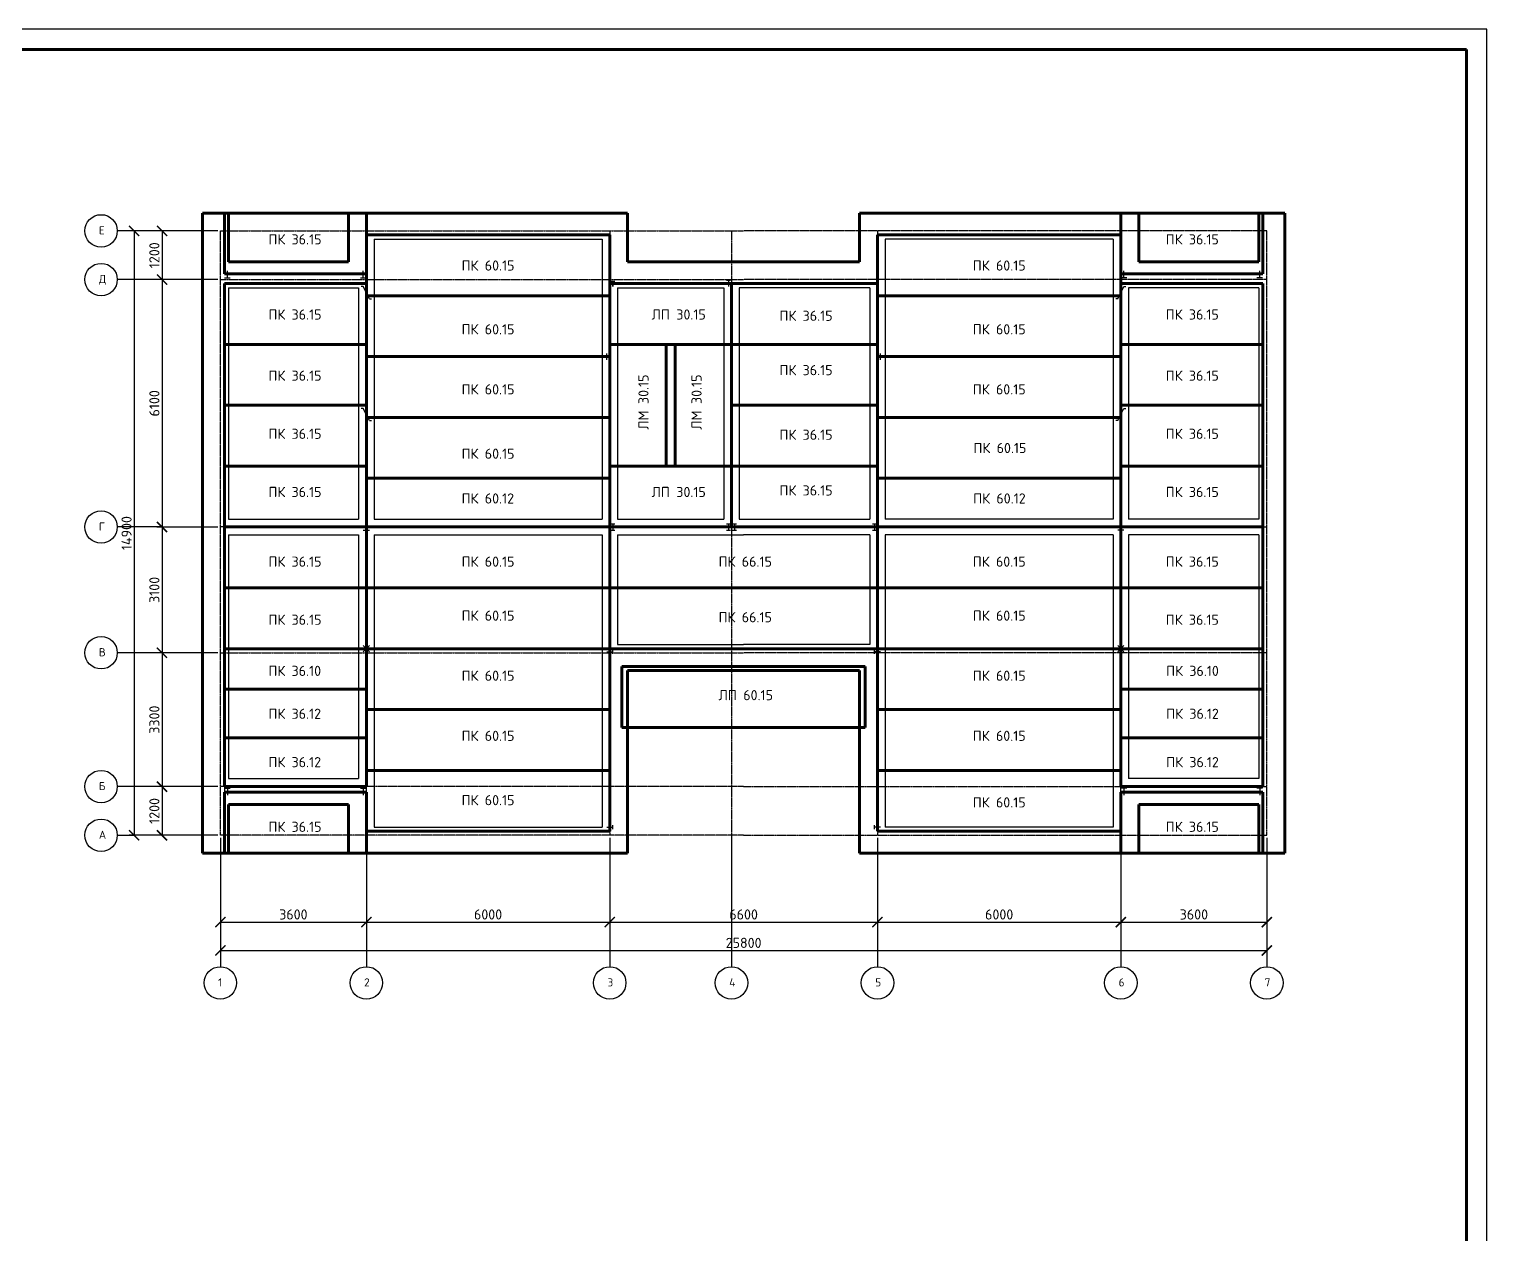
# Model space of a CAD drawing. Header units: millimetres. Extents: x -273369 to 399464, y -35443 to 194245.
# Drawn here: x 363529 to 399464, y 153584 to 183284 of the extents above; entities that cross this region are included whole.
import ezdxf

# ---------------------------------------------------------------- set-up
doc = ezdxf.new("R2010")
doc.units = ezdxf.units.MM
doc.linetypes.add('осевая', pattern=[50.8, 31.75, -6.35, 6.35, -6.35])
doc.styles.add('Курс2', font='isocpeur.ttf', dxfattribs={"height": 2.5})
doc.dimstyles.new('Линейный', dxfattribs={"dimscale": 0, "dimtxt": 2, "dimasz": 2.5, "dimexe": 1.25, "dimexo": 0.625, "dimtad": 1, "dimtxsty": 'Курс2', "dimblk": 'ARCHTICK', "dimcen": 2.5, "dimadec": 0, "dimazin": 0, "dimtfac": 1, "dimtmove": 0, "dimatfit": 3, "dimldrblk": 'ARCHTICK', "dimfxl": 1, "dimarcsym": 0})

# ---------------------------------------------------------------- blocks, each defined once
blk = doc.blocks.new('_ArchTick')
at = {"color": 0, "linetype": 'ByBlock', "lineweight": 60, "const_width": 0.15}
blk.add_lwpolyline([(-0.5, -0.5), (0.5, 0.5)], dxfattribs=at)
blk = doc.blocks.new('*D381')
at = {"color": 0, "lineweight": -2, "transparency": 16777216}
for p, q in [((368242, 163348), (368242, 161145)), ((371842, 163348), (371842, 161145)), ((368242, 161270), (371842, 161270))]:
    blk.add_line(p, q, dxfattribs=at)
at = {"layer": 'Defpoints', "color": 0, "transparency": 16777216}
for p in [(368242, 163410), (371842, 163410), (371842, 161270)]:
    blk.add_point(p, dxfattribs=at)
at = {"color": 0, "lineweight": -2, "transparency": 16777216, "xscale": 250, "yscale": 250, "zscale": 250, "rotation": 180}
blk.add_blockref('_ArchTick', (368242, 161270), dxfattribs=at)
at = {"color": 0, "lineweight": -2, "transparency": 16777216, "xscale": 250, "yscale": 250, "zscale": 250}
blk.add_blockref('_ArchTick', (371842, 161270), dxfattribs=at)
at = {"color": 0, "transparency": 16777216, "insert": (370042, 161458), "char_height": 250, "attachment_point": 5, "style": 'Курс2'}
blk.add_mtext('3600', dxfattribs=at)
blk = doc.blocks.new('*D382')
at = {"color": 0, "lineweight": -2, "transparency": 16777216}
for p, q in [((371842, 163348), (371842, 161145)), ((377842, 163348), (377842, 161145)), ((371842, 161270), (377842, 161270))]:
    blk.add_line(p, q, dxfattribs=at)
at = {"layer": 'Defpoints', "color": 0, "transparency": 16777216}
for p in [(371842, 163410), (377842, 163410), (377842, 161270)]:
    blk.add_point(p, dxfattribs=at)
at = {"color": 0, "lineweight": -2, "transparency": 16777216, "xscale": 250, "yscale": 250, "zscale": 250, "rotation": 180}
blk.add_blockref('_ArchTick', (371842, 161270), dxfattribs=at)
at = {"color": 0, "lineweight": -2, "transparency": 16777216, "xscale": 250, "yscale": 250, "zscale": 250}
blk.add_blockref('_ArchTick', (377842, 161270), dxfattribs=at)
at = {"color": 0, "transparency": 16777216, "insert": (374842, 161458), "char_height": 250, "attachment_point": 5, "style": 'Курс2'}
blk.add_mtext('6000', dxfattribs=at)
blk = doc.blocks.new('*D383')
at = {"color": 0, "lineweight": -2, "transparency": 16777216}
for p, q in [((377842, 163348), (377842, 161145)), ((384442, 163348), (384442, 161145)), ((377842, 161270), (384442, 161270))]:
    blk.add_line(p, q, dxfattribs=at)
at = {"layer": 'Defpoints', "color": 0, "transparency": 16777216}
for p in [(377842, 163410), (384442, 163410), (384442, 161270)]:
    blk.add_point(p, dxfattribs=at)
at = {"color": 0, "lineweight": -2, "transparency": 16777216, "xscale": 250, "yscale": 250, "zscale": 250, "rotation": 180}
blk.add_blockref('_ArchTick', (377842, 161270), dxfattribs=at)
at = {"color": 0, "lineweight": -2, "transparency": 16777216, "xscale": 250, "yscale": 250, "zscale": 250}
blk.add_blockref('_ArchTick', (384442, 161270), dxfattribs=at)
at = {"color": 0, "transparency": 16777216, "insert": (381142, 161458), "char_height": 250, "attachment_point": 5, "style": 'Курс2'}
blk.add_mtext('6600', dxfattribs=at)
blk = doc.blocks.new('*D384')
at = {"color": 0, "lineweight": -2, "transparency": 16777216}
for p, q in [((384442, 163348), (384442, 161145)), ((390442, 163348), (390442, 161145)), ((384442, 161270), (390442, 161270))]:
    blk.add_line(p, q, dxfattribs=at)
at = {"layer": 'Defpoints', "color": 0, "transparency": 16777216}
for p in [(384442, 163410), (390442, 163410), (390442, 161270)]:
    blk.add_point(p, dxfattribs=at)
at = {"color": 0, "lineweight": -2, "transparency": 16777216, "xscale": 250, "yscale": 250, "zscale": 250, "rotation": 180}
blk.add_blockref('_ArchTick', (384442, 161270), dxfattribs=at)
at = {"color": 0, "lineweight": -2, "transparency": 16777216, "xscale": 250, "yscale": 250, "zscale": 250}
blk.add_blockref('_ArchTick', (390442, 161270), dxfattribs=at)
at = {"color": 0, "transparency": 16777216, "insert": (387442, 161458), "char_height": 250, "attachment_point": 5, "style": 'Курс2'}
blk.add_mtext('6000', dxfattribs=at)
blk = doc.blocks.new('*D385')
at = {"color": 0, "lineweight": -2, "transparency": 16777216}
for p, q in [((390442, 163348), (390442, 161145)), ((394042, 163348), (394042, 161145)), ((390442, 161270), (394042, 161270))]:
    blk.add_line(p, q, dxfattribs=at)
at = {"layer": 'Defpoints', "color": 0, "transparency": 16777216}
for p in [(390442, 163410), (394042, 163410), (394042, 161270)]:
    blk.add_point(p, dxfattribs=at)
at = {"color": 0, "lineweight": -2, "transparency": 16777216, "xscale": 250, "yscale": 250, "zscale": 250, "rotation": 180}
blk.add_blockref('_ArchTick', (390442, 161270), dxfattribs=at)
at = {"color": 0, "lineweight": -2, "transparency": 16777216, "xscale": 250, "yscale": 250, "zscale": 250}
blk.add_blockref('_ArchTick', (394042, 161270), dxfattribs=at)
at = {"color": 0, "transparency": 16777216, "insert": (392242, 161458), "char_height": 250, "attachment_point": 5, "style": 'Курс2'}
blk.add_mtext('3600', dxfattribs=at)
blk = doc.blocks.new('*D386')
at = {"color": 0, "lineweight": -2, "transparency": 16777216}
for p, q in [((368242, 163348), (368242, 160445)), ((394042, 163348), (394042, 160445)), ((368242, 160570), (394042, 160570))]:
    blk.add_line(p, q, dxfattribs=at)
at = {"layer": 'Defpoints', "color": 0, "transparency": 16777216}
for p in [(368242, 163410), (394042, 163410), (394042, 160570)]:
    blk.add_point(p, dxfattribs=at)
at = {"color": 0, "lineweight": -2, "transparency": 16777216, "xscale": 250, "yscale": 250, "zscale": 250, "rotation": 180}
blk.add_blockref('_ArchTick', (368242, 160570), dxfattribs=at)
at = {"color": 0, "lineweight": -2, "transparency": 16777216, "xscale": 250, "yscale": 250, "zscale": 250}
blk.add_blockref('_ArchTick', (394042, 160570), dxfattribs=at)
at = {"color": 0, "transparency": 16777216, "insert": (381142, 160758), "char_height": 250, "attachment_point": 5, "style": 'Курс2'}
blk.add_mtext('25800', dxfattribs=at)
blk = doc.blocks.new('*D387')
at = {"color": 0, "lineweight": -2, "transparency": 16777216}
for p, q in [((368179, 178310), (366679, 178310)), ((366804, 178310), (366804, 177110)), ((368179, 177110), (366679, 177110))]:
    blk.add_line(p, q, dxfattribs=at)
at = {"layer": 'Defpoints', "color": 0, "transparency": 16777216}
for p in [(368242, 178310), (366804, 177110), (368242, 177110)]:
    blk.add_point(p, dxfattribs=at)
at = {"color": 0, "lineweight": -2, "transparency": 16777216, "xscale": 250, "yscale": 250, "zscale": 250}
for p, rotation in [((366804, 178310), 90), ((366804, 177110), 270)]:
    blk.add_blockref('_ArchTick', p, dxfattribs=dict(at, rotation=rotation))
at = {"color": 0, "transparency": 16777216, "insert": (366616, 177710), "char_height": 250, "attachment_point": 5, "rotation": 90, "style": 'Курс2'}
blk.add_mtext('1200', dxfattribs=at)
blk = doc.blocks.new('*D388')
at = {"color": 0, "lineweight": -2, "transparency": 16777216}
for p, q in [((368179, 177110), (366679, 177110)), ((366804, 177110), (366804, 171010)), ((368179, 171010), (366679, 171010))]:
    blk.add_line(p, q, dxfattribs=at)
at = {"layer": 'Defpoints', "color": 0, "transparency": 16777216}
for p in [(368242, 177110), (366804, 171010), (368242, 171010)]:
    blk.add_point(p, dxfattribs=at)
at = {"color": 0, "lineweight": -2, "transparency": 16777216, "xscale": 250, "yscale": 250, "zscale": 250}
for p, rotation in [((366804, 177110), 90), ((366804, 171010), 270)]:
    blk.add_blockref('_ArchTick', p, dxfattribs=dict(at, rotation=rotation))
at = {"color": 0, "transparency": 16777216, "insert": (366616, 174060), "char_height": 250, "attachment_point": 5, "rotation": 90, "style": 'Курс2'}
blk.add_mtext('6100', dxfattribs=at)
blk = doc.blocks.new('*D389')
at = {"color": 0, "lineweight": -2, "transparency": 16777216}
for p, q in [((368179, 171010), (366679, 171010)), ((366804, 171010), (366804, 167910)), ((368179, 167910), (366679, 167910))]:
    blk.add_line(p, q, dxfattribs=at)
at = {"layer": 'Defpoints', "color": 0, "transparency": 16777216}
for p in [(368242, 171010), (366804, 167910), (368242, 167910)]:
    blk.add_point(p, dxfattribs=at)
at = {"color": 0, "lineweight": -2, "transparency": 16777216, "xscale": 250, "yscale": 250, "zscale": 250}
for p, rotation in [((366804, 171010), 90), ((366804, 167910), 270)]:
    blk.add_blockref('_ArchTick', p, dxfattribs=dict(at, rotation=rotation))
at = {"color": 0, "transparency": 16777216, "insert": (366616, 169460), "char_height": 250, "attachment_point": 5, "rotation": 90, "style": 'Курс2'}
blk.add_mtext('3100', dxfattribs=at)
blk = doc.blocks.new('*D390')
at = {"color": 0, "lineweight": -2, "transparency": 16777216}
for p, q in [((368179, 167910), (366679, 167910)), ((366804, 167910), (366804, 164610)), ((368179, 164610), (366679, 164610))]:
    blk.add_line(p, q, dxfattribs=at)
at = {"layer": 'Defpoints', "color": 0, "transparency": 16777216}
for p in [(368242, 167910), (366804, 164610), (368242, 164610)]:
    blk.add_point(p, dxfattribs=at)
at = {"color": 0, "lineweight": -2, "transparency": 16777216, "xscale": 250, "yscale": 250, "zscale": 250}
for p, rotation in [((366804, 167910), 90), ((366804, 164610), 270)]:
    blk.add_blockref('_ArchTick', p, dxfattribs=dict(at, rotation=rotation))
at = {"color": 0, "transparency": 16777216, "insert": (366616, 166260), "char_height": 250, "attachment_point": 5, "rotation": 90, "style": 'Курс2'}
blk.add_mtext('3300', dxfattribs=at)
blk = doc.blocks.new('*D391')
at = {"color": 0, "lineweight": -2, "transparency": 16777216}
for p, q in [((368179, 164610), (366679, 164610)), ((366804, 164610), (366804, 163410)), ((368179, 163410), (366679, 163410))]:
    blk.add_line(p, q, dxfattribs=at)
at = {"layer": 'Defpoints', "color": 0, "transparency": 16777216}
for p in [(368242, 164610), (366804, 163410), (368242, 163410)]:
    blk.add_point(p, dxfattribs=at)
at = {"color": 0, "lineweight": -2, "transparency": 16777216, "xscale": 250, "yscale": 250, "zscale": 250}
for p, rotation in [((366804, 164610), 90), ((366804, 163410), 270)]:
    blk.add_blockref('_ArchTick', p, dxfattribs=dict(at, rotation=rotation))
at = {"color": 0, "transparency": 16777216, "insert": (366616, 164010), "char_height": 250, "attachment_point": 5, "rotation": 90, "style": 'Курс2'}
blk.add_mtext('1200', dxfattribs=at)
blk = doc.blocks.new('*D392')
at = {"color": 0, "lineweight": -2, "transparency": 16777216}
for p, q in [((368179, 178310), (365992, 178310)), ((366117, 178310), (366117, 163410)), ((368179, 163410), (365992, 163410))]:
    blk.add_line(p, q, dxfattribs=at)
at = {"layer": 'Defpoints', "color": 0, "transparency": 16777216}
for p in [(368242, 178310), (366117, 163410), (368242, 163410)]:
    blk.add_point(p, dxfattribs=at)
at = {"color": 0, "lineweight": -2, "transparency": 16777216, "xscale": 250, "yscale": 250, "zscale": 250}
for p, rotation in [((366117, 178310), 90), ((366117, 163410), 270)]:
    blk.add_blockref('_ArchTick', p, dxfattribs=dict(at, rotation=rotation))
at = {"color": 0, "transparency": 16777216, "insert": (365930, 170860), "char_height": 250, "attachment_point": 5, "rotation": 90, "style": 'Курс2'}
blk.add_mtext('14900', dxfattribs=at)

msp = doc.modelspace()

# ---------------------------------------------------------------- linework, layer by layer
for p, q in [((399464.242, 183284.107), (315364.242, 183284.107)), ((399464.242, 123884.107), (399464.242, 183284.107)), ((398964.242, 182784.107), (390964.242, 182784.107)), ((366117.069, 178310.483), (365717.069, 178310.483)), ((372031.81, 178110.483), (372031.81, 171200.483)), ((372031.81, 178110.483), (377651.81, 178110.483)), ((377651.81, 178110.483), (377651.81, 171200.483)), ((384631.81, 178110.483), (384631.81, 171200.483)), ((390251.81, 178110.483), (384631.81, 178110.483)), ((390251.81, 178110.483), (390251.81, 171200.483)), ((368416.81, 177150.483), (368416.81, 177325.483)), ((371766.81, 177150.483), (371766.81, 177325.483)), ((390516.81, 177150.483), (390516.81, 177325.483)), ((393866.81, 177150.483), (393866.81, 177325.483)), ((366803.967, 177110.483), (365703.967, 177110.483)), ((368346.81, 177150.483), (368486.81, 177150.483)), ((368441.81, 176910.483), (368441.81, 171200.483)), ((368441.81, 176910.483), (371651.81, 176910.483)), ((371651.81, 176910.483), (371651.81, 171200.483)), ((371696.81, 177150.483), (371836.81, 177150.483)), ((371766.81, 176935.483), (371716.81, 176935.483)), ((371916.81, 176635.483), (371766.81, 176935.483)), ((371766.81, 176935.483), (371766.81, 176935.483)), ((377966.81, 177060.483), (377866.81, 177060.483)), ((377916.81, 177010.483), (377916.81, 177060.483)), ((377916.81, 177010.483), (377916.81, 176935.483)), ((377916.81, 176935.483), (377916.81, 177010.483)), ((378031.81, 176910.483), (378031.81, 171200.483)), ((378031.81, 176910.483), (380651.81, 176910.483)), ((380651.81, 176910.483), (380651.81, 171200.483)), ((380816.81, 177085.483), (380716.81, 177085.483)), ((380766.81, 177085.483), (380766.81, 176935.483)), ((380841.81, 177010.483), (380766.81, 177010.483)), ((381031.81, 176910.483), (381031.81, 171200.483)), ((384251.81, 176910.483), (381031.81, 176910.483)), ((384251.81, 176910.483), (384251.81, 171200.483)), ((390366.81, 176635.483), (390516.81, 176935.483)), ((390586.81, 177150.483), (390446.81, 177150.483)), ((390516.81, 176935.483), (390566.81, 176935.483)), ((390631.81, 176910.483), (390631.81, 171200.483)), ((393841.81, 176910.483), (390631.81, 176910.483)), ((393936.81, 177150.483), (393796.81, 177150.483)), ((393841.81, 176910.483), (393841.81, 171200.483)), ((371841.81, 176710.483), (371916.81, 176710.483)), ((371916.81, 176635.483), (371966.81, 176635.483)), ((390366.81, 176635.483), (390316.81, 176635.483)), ((379231.81, 175510.483), (378031.81, 175510.483)), ((377766.81, 175135.483), (377766.81, 175285.483)), ((384516.81, 175135.483), (384516.81, 175285.483)), ((371766.81, 173935.483), (371716.81, 173935.483)), ((371916.81, 173635.483), (371766.81, 173935.483)), ((371841.81, 174010.483), (371841.81, 173935.483)), ((390366.81, 173635.483), (390516.81, 173935.483)), ((390516.81, 173935.483), (390566.81, 173935.483)), ((371916.81, 173635.483), (371966.81, 173635.483)), ((390366.81, 173635.483), (390316.81, 173635.483)), ((368441.81, 171200.483), (371651.81, 171200.483)), ((372031.81, 171200.483), (377651.81, 171200.483)), ((377866.81, 171085.483), (377966.81, 171085.483)), ((377916.81, 171085.483), (377916.81, 170935.483)), ((378031.81, 171200.483), (380651.81, 171200.483)), ((380716.81, 171085.483), (380816.81, 171085.483)), ((380766.81, 171085.483), (380766.81, 170935.483)), ((380866.81, 171085.483), (380966.81, 171085.483)), ((380916.81, 171085.483), (380916.81, 170935.483)), ((381031.81, 171200.483), (384251.81, 171200.483)), ((384316.81, 171085.483), (384416.81, 171085.483)), ((384366.81, 171085.483), (384366.81, 170935.483)), ((390251.81, 171200.483), (384631.81, 171200.483)), ((393841.81, 171200.483), (390631.81, 171200.483)), ((366803.967, 171010.483), (365703.967, 171010.483)), ((368441.81, 170820.483), (368441.81, 164810.483)), ((368441.81, 170820.483), (371651.81, 170820.483)), ((371651.81, 170820.483), (371651.81, 164810.483)), ((371766.81, 170935.483), (371916.81, 170935.483)), ((372031.81, 170820.483), (372031.81, 163610.483)), ((372031.81, 170820.483), (377651.81, 170820.483)), ((377651.81, 170820.483), (377651.81, 163610.483)), ((377866.81, 170935.483), (377966.81, 170935.483)), ((378031.81, 170820.483), (378031.81, 168110.483)), ((378031.81, 170820.483), (381141.81, 170820.483)), ((380716.81, 170935.483), (380816.81, 170935.483)), ((380866.81, 170935.483), (380966.81, 170935.483)), ((384251.81, 170820.483), (381141.81, 170820.483)), ((384251.81, 170820.483), (384251.81, 168110.483)), ((384316.81, 170935.483), (384416.81, 170935.483)), ((384516.81, 171010.483), (384366.81, 171010.483)), ((384631.81, 170820.483), (384631.81, 163610.483)), ((390251.81, 170820.483), (384631.81, 170820.483)), ((390251.81, 170820.483), (390251.81, 163610.483)), ((390516.81, 170935.483), (390366.81, 170935.483)), ((390441.81, 171010.483), (390441.81, 170935.483)), ((390631.81, 170820.483), (390631.81, 164810.483)), ((393841.81, 170820.483), (390631.81, 170820.483)), ((393841.81, 170820.483), (393841.81, 164810.483)), ((366803.967, 167910.483), (365703.967, 167910.483)), ((371916.81, 168085.483), (371766.81, 167935.483)), ((371916.81, 167935.483), (371766.81, 168085.483)), ((377766.81, 167935.483), (377916.81, 167935.483)), ((377916.81, 167885.483), (377916.81, 167985.483)), ((378031.81, 168110.483), (381141.81, 168110.483)), ((384251.81, 168110.483), (381141.81, 168110.483)), ((384516.81, 168010.483), (384366.81, 168010.483)), ((384366.81, 167885.483), (384366.81, 167985.483)), ((384516.81, 167935.483), (384366.81, 167935.483)), ((390366.81, 168085.483), (390516.81, 167935.483)), ((390366.81, 167935.483), (390516.81, 168085.483)), ((366803.967, 164610.483), (365703.967, 164610.483)), ((368341.81, 164610.483), (368341.81, 162970.483)), ((368441.81, 164810.483), (371651.81, 164810.483)), ((393841.81, 164810.483), (390631.81, 164810.483)), ((368346.81, 164570.483), (368486.81, 164570.483)), ((368416.81, 164570.483), (368416.81, 164395.483)), ((371696.81, 164570.483), (371836.81, 164570.483)), ((371766.81, 164570.483), (371766.81, 164395.483)), ((371841.81, 164470.483), (371766.81, 164470.483)), ((371841.81, 162970.483), (371841.81, 164470.483)), ((390586.81, 164570.483), (390446.81, 164570.483)), ((390516.81, 164570.483), (390516.81, 164395.483)), ((393936.81, 164570.483), (393796.81, 164570.483)), ((393866.81, 164570.483), (393866.81, 164395.483)), ((372031.81, 163610.483), (377651.81, 163610.483)), ((377766.81, 163610.483), (377916.81, 163610.483)), ((377916.81, 163560.483), (377916.81, 163660.483)), ((384366.81, 163560.483), (384366.81, 163660.483)), ((384516.81, 163610.483), (384366.81, 163610.483)), ((390251.81, 163610.483), (384631.81, 163610.483)), ((365701.81, 163410.483), (366117.069, 163410.483)), ((380841.81, 163410.483), (380841.81, 160170.483)), ((371841.81, 161270.483), (371841.81, 160170.483)), ((377841.81, 161270.483), (377841.81, 160170.483)), ((384441.81, 161270.483), (384441.81, 160170.483)), ((390441.81, 161270.483), (390441.81, 160170.483)), ((368241.81, 160570.483), (368241.81, 160170.483)), ((394041.81, 160570.483), (394041.81, 160170.483))]:
    msp.add_line(p, q)
at = {"lineweight": 60}
for p, q in [((398964.242, 182784.107), (317364.242, 182784.107)), ((398964.242, 124384.107), (398964.242, 182784.107)), ((367801.81, 178750.483), (367801.81, 162970.483)), ((367801.81, 178750.483), (368441.81, 178750.483)), ((371841.81, 178750.483), (368341.81, 178750.483)), ((368341.81, 178750.483), (368341.81, 177250.483)), ((368441.81, 178750.483), (368441.81, 177550.483)), ((371401.81, 178750.483), (371401.81, 177550.483)), ((371401.81, 178750.483), (378281.81, 178750.483)), ((371841.81, 177250.483), (371841.81, 178750.483)), ((378281.81, 178750.483), (378281.81, 177550.483)), ((384001.81, 178750.483), (384001.81, 177550.483)), ((390881.81, 178750.483), (384001.81, 178750.483)), ((390441.81, 178750.483), (393941.81, 178750.483)), ((390441.81, 177250.483), (390441.81, 178750.483)), ((390881.81, 178750.483), (390881.81, 177550.483)), ((393841.81, 178750.483), (393841.81, 177550.483)), ((394481.81, 178750.483), (393841.81, 178750.483)), ((393941.81, 178750.483), (393941.81, 177250.483)), ((394481.81, 178750.483), (394481.81, 162970.483)), ((371841.81, 178210.483), (377841.81, 178210.483)), ((371841.81, 178210.483), (371841.81, 171010.483)), ((377841.81, 178210.483), (377841.81, 171010.483)), ((390441.81, 178210.483), (384441.81, 178210.483)), ((384441.81, 178210.483), (384441.81, 171010.483)), ((390441.81, 178210.483), (390441.81, 171010.483)), ((368441.81, 177550.483), (371401.81, 177550.483)), ((378281.81, 177550.483), (381141.81, 177550.483)), ((384001.81, 177550.483), (381141.81, 177550.483)), ((393841.81, 177550.483), (390881.81, 177550.483)), ((368341.81, 177250.483), (371841.81, 177250.483)), ((393941.81, 177250.483), (390441.81, 177250.483)), ((368341.81, 177010.483), (371841.81, 177010.483)), ((368341.81, 177010.483), (368341.81, 171010.483)), ((371841.81, 177010.483), (371841.81, 171010.483)), ((377841.81, 175510.483), (377841.81, 177010.483)), ((377841.81, 177010.483), (380841.81, 177010.483)), ((380841.81, 177010.483), (380841.81, 175510.483)), ((380841.81, 177010.483), (384441.81, 177010.483)), ((393941.81, 177010.483), (390441.81, 177010.483)), ((390441.81, 177010.483), (390441.81, 171010.483)), ((393941.81, 177010.483), (393941.81, 171010.483)), ((371841.81, 176710.483), (377841.81, 176710.483)), ((390441.81, 176710.483), (384441.81, 176710.483)), ((368341.81, 175510.483), (371841.81, 175510.483)), ((380841.81, 175510.483), (377841.81, 175510.483)), ((379231.81, 172510.483), (379231.81, 175510.483)), ((379451.81, 175510.483), (379451.81, 172510.483)), ((380841.81, 175510.483), (384441.81, 175510.483)), ((380841.81, 175510.483), (380841.81, 172510.483)), ((393941.81, 175510.483), (390441.81, 175510.483)), ((371841.81, 175210.483), (377841.81, 175210.483)), ((390441.81, 175210.483), (384441.81, 175210.483)), ((368341.81, 174010.483), (371841.81, 174010.483)), ((380841.81, 174010.483), (384441.81, 174010.483)), ((393941.81, 174010.483), (390441.81, 174010.483)), ((371841.81, 173710.483), (377841.81, 173710.483)), ((390441.81, 173710.483), (384441.81, 173710.483)), ((368341.81, 172510.483), (371841.81, 172510.483)), ((380841.81, 172510.483), (377841.81, 172510.483)), ((377841.81, 172510.483), (377841.81, 171010.483)), ((380841.81, 171010.483), (380841.81, 172510.483)), ((380841.81, 172510.483), (384441.81, 172510.483)), ((393941.81, 172510.483), (390441.81, 172510.483)), ((371841.81, 172210.483), (377841.81, 172210.483)), ((390441.81, 172210.483), (384441.81, 172210.483)), ((368341.81, 171010.483), (368341.81, 164610.483)), ((368341.81, 171010.483), (371841.81, 171010.483)), ((371841.81, 171010.483), (377841.81, 171010.483)), ((371841.81, 171010.483), (371841.81, 164610.483)), ((377841.81, 171010.483), (380841.81, 171010.483)), ((377841.81, 171010.483), (377841.81, 163510.483)), ((377841.81, 171010.483), (384441.81, 171010.483)), ((384441.81, 171010.483), (384441.81, 168010.483)), ((384441.81, 171010.483), (384441.81, 163510.483)), ((390441.81, 171010.483), (384441.81, 171010.483)), ((390441.81, 171010.483), (384441.81, 171010.483)), ((393941.81, 171010.483), (390441.81, 171010.483)), ((390441.81, 171010.483), (390441.81, 164610.483)), ((393941.81, 171010.483), (393941.81, 164610.483)), ((368341.81, 169510.483), (371841.81, 169510.483)), ((371841.81, 169510.483), (377841.81, 169510.483)), ((377841.81, 169510.483), (384441.81, 169510.483)), ((390441.81, 169510.483), (384441.81, 169510.483)), ((393941.81, 169510.483), (390441.81, 169510.483)), ((368341.81, 168010.483), (371841.81, 168010.483)), ((371841.81, 168010.483), (377841.81, 168010.483)), ((384441.81, 168010.483), (377841.81, 168010.483)), ((377841.81, 168010.483), (384441.81, 168010.483)), ((390441.81, 168010.483), (384441.81, 168010.483)), ((393941.81, 168010.483), (390441.81, 168010.483)), ((378141.81, 167570.483), (384141.81, 167570.483)), ((378141.81, 167570.483), (378141.81, 166070.483)), ((378281.81, 167470.483), (378281.81, 162970.483)), ((378281.81, 167470.483), (381141.81, 167470.483)), ((384001.81, 167470.483), (381141.81, 167470.483)), ((384001.81, 167470.483), (384001.81, 162970.483)), ((384141.81, 166070.483), (384141.81, 167570.483)), ((368341.81, 167010.483), (371841.81, 167010.483)), ((393941.81, 167010.483), (390441.81, 167010.483)), ((371841.81, 166510.483), (377841.81, 166510.483)), ((390441.81, 166510.483), (384441.81, 166510.483)), ((378141.81, 166070.483), (384141.81, 166070.483)), ((368341.81, 165810.483), (371841.81, 165810.483)), ((393941.81, 165810.483), (390441.81, 165810.483)), ((371841.81, 165010.483), (377841.81, 165010.483)), ((390441.81, 165010.483), (384441.81, 165010.483)), ((368341.81, 164610.483), (371841.81, 164610.483)), ((393941.81, 164610.483), (390441.81, 164610.483)), ((368341.81, 164470.483), (371841.81, 164470.483)), ((368341.81, 162970.483), (368341.81, 164470.483)), ((371841.81, 164470.483), (371841.81, 162970.483)), ((390441.81, 164470.483), (390441.81, 162970.483)), ((393941.81, 164470.483), (390441.81, 164470.483)), ((393941.81, 162970.483), (393941.81, 164470.483)), ((368441.81, 164170.483), (368441.81, 162970.483)), ((368441.81, 164170.483), (371401.81, 164170.483)), ((371401.81, 162970.483), (371401.81, 164170.483)), ((390881.81, 164170.483), (390881.81, 162970.483)), ((393841.81, 164170.483), (390881.81, 164170.483)), ((393841.81, 164170.483), (393841.81, 162970.483)), ((377841.81, 163510.483), (371841.81, 163510.483)), ((384441.81, 163510.483), (390441.81, 163510.483)), ((367801.81, 162970.483), (368441.81, 162970.483)), ((371841.81, 162970.483), (368341.81, 162970.483)), ((371401.81, 162970.483), (378281.81, 162970.483)), ((390881.81, 162970.483), (384001.81, 162970.483)), ((390441.81, 162970.483), (393941.81, 162970.483)), ((394481.81, 162970.483), (393841.81, 162970.483))]:
    msp.add_line(p, q, dxfattribs=at)
at = {"color": 116, "linetype": 'осевая', "true_color": 0x136734}
for p, q in [((368241.81, 163410.483), (368241.81, 178310.483)), ((371841.81, 163410.483), (371841.81, 178310.483)), ((377841.81, 178310.483), (377841.81, 163410.483)), ((380841.81, 178310.483), (380841.81, 163410.483)), ((384441.81, 178310.483), (384441.81, 163410.483)), ((390441.81, 163410.483), (390441.81, 178310.483)), ((394041.81, 163410.483), (394041.81, 178310.483))]:
    msp.add_line(p, q, dxfattribs=at)
at = {"color": 217, "linetype": 'осевая', "true_color": 0x93278f}
for p, q in [((368241.81, 178310.483), (381141.81, 178310.483)), ((394041.81, 178310.483), (381141.81, 178310.483)), ((368241.81, 177110.483), (381141.81, 177110.483)), ((394041.81, 177110.483), (381141.81, 177110.483)), ((381141.81, 171010.483), (368241.81, 171010.483)), ((381141.81, 171010.483), (394041.81, 171010.483)), ((368241.81, 167910.483), (381141.81, 167910.483)), ((394041.81, 167910.483), (381141.81, 167910.483)), ((381141.81, 164610.483), (368241.81, 164610.483)), ((381141.81, 164610.483), (394041.81, 164610.483)), ((381141.81, 163410.483), (368241.81, 163410.483)), ((381141.81, 163410.483), (394041.81, 163410.483))]:
    msp.add_line(p, q, dxfattribs=at)
for centre in [(365301.81, 178310.483), (365301.81, 177110.483), (365301.81, 171010.483), (365301.81, 167910.483), (365301.81, 164610.483), (365301.81, 163410.483), (368241.81, 159770.483), (371841.81, 159770.483), (377841.81, 159770.483), (380841.81, 159770.483), (384441.81, 159770.483), (390441.81, 159770.483), (394041.81, 159770.483)]:
    msp.add_circle(centre, 400)

# ---------------------------------------------------------------- texts
at = {"style": 'Курс2'}
for s, p in [('Е', (365247.225, 178223.206)), ('Д', (365247.225, 177023.206)), ('Г', (365247.225, 170923.206)), ('В', (365247.225, 167823.206)), ('Б', (365247.225, 164523.206)), ('А', (365247.225, 163323.206)), ('1', (368187.225, 159683.206)), ('2', (371787.225, 159683.206)), ('3', (377787.225, 159683.206)), ('4', (380787.225, 159683.206)), ('5', (384387.225, 159683.206)), ('6', (390387.225, 159683.206)), ('7', (393987.225, 159683.206))]:
    msp.add_text(s, height=200, dxfattribs=at).set_placement(p)
at = {"char_height": 250, "style": 'Курс2'}
for s, insert, attachment_point in [('ПК 36.15', (369426.384, 177976.717), 7), ('ПК 36.15', (392857.236, 177976.717), 9), ('ПК 60.15', (374188.498, 177581.837), 1), ('ПК 60.15', (388095.123, 177581.837), 3), ('ПК 36.15', (369426.384, 176373.599), 1), ('ЛП 30.15', (378874.053, 176374.294), 1), ('ПК 36.15', (383335.305, 176342.848), 3), ('ПК 36.15', (392857.236, 176373.599), 3), ('ПК 60.15', (374188.498, 176010.085), 1), ('ПК 60.15', (388095.123, 176010.085), 3), ('ПК 36.15', (369426.384, 174866.913), 1), ('ПК 36.15', (383335.305, 175002.647), 3), ('ПК 36.15', (392857.236, 174866.913), 3), ('ПК 60.15', (374188.498, 174529.01), 1), ('ПК 60.15', (388095.123, 174529.01), 3), ('ПК 36.15', (369426.384, 173433.214), 1), ('ПК 36.15', (383335.305, 173409.785), 3), ('ПК 36.15', (392857.236, 173433.214), 3), ('ПК 60.15', (374188.498, 172942.144), 1), ('ПК 60.15', (388112.708, 173082.734), 3), ('ПК 36.15', (369426.384, 171999.123), 1), ('ПК 60.12', (374188.498, 171838.894), 1), ('ЛП 30.15', (378874.053, 171999.123), 1), ('ПК 36.15', (383335.305, 172036.628), 3), ('ПК 60.12', (388095.123, 171838.894), 3), ('ПК 36.15', (392857.236, 171999.123), 3), ('ПК 36.15', (369426.384, 170282.254), 1), ('ПК 60.15', (374188.498, 170282.254), 1), ('ПК 66.15', (380524.281, 170282.254), 1), ('ПК 60.15', (388095.123, 170282.254), 3), ('ПК 36.15', (392857.236, 170282.254), 3), ('ПК 60.15', (374188.498, 168950.358), 1), ('ПК 66.15', (380524.281, 168910.965), 1), ('ПК 60.15', (388095.123, 168950.358), 3), ('ПК 36.15', (369426.384, 168849.011), 1), ('ПК 36.15', (392857.236, 168849.011), 3), ('ПК 36.10', (369426.384, 167588.739), 1), ('ПК 60.15', (374188.498, 167468.811), 1), ('ПК 60.15', (388095.123, 167468.811), 3), ('ПК 36.10', (392857.236, 167588.739), 3), ('ЛП 60.15', (380524.281, 166989.851), 1), ('ПК 36.12', (369426.384, 166530.634), 1), ('ПК 36.12', (392857.236, 166530.634), 3), ('ПК 60.15', (374188.498, 165987.264), 1), ('ПК 60.15', (388095.123, 165987.264), 3), ('ПК 36.12', (369426.384, 165338.223), 1), ('ПК 36.12', (392857.236, 165338.223), 3), ('ПК 60.15', (374188.498, 164400.961), 1), ('ПК 60.15', (388095.123, 164345.441), 3), ('ПК 36.15', (369426.384, 163744.248), 1), ('ПК 36.15', (392857.236, 163744.248), 3)]:
    msp.add_mtext_dynamic_manual_height_columns(s, width=4028.16466, gutter_width=12.5, heights=[0], dxfattribs=dict(at, insert=insert, attachment_point=attachment_point))
at = {"char_height": 250, "attachment_point": 1, "rotation": 90, "style": 'Курс2'}
for insert in [(378548.118, 173409.487), (379856.402, 173409.487)]:
    msp.add_mtext_dynamic_manual_height_columns('ЛМ 30.15', width=4028.16466, gutter_width=12.5, heights=[0], dxfattribs=dict(at, insert=insert))

# ---------------------------------------------------------------- dimensions: what is measured, and where the dimension line sits
for base, p1, p2, picture, middle in [((366117.069, 163410.483), (368241.81, 178310.483), (368241.81, 163410.483), '*D392', (365929.569, 170860.483)), ((366803.967, 177110.483), (368241.81, 178310.483), (368241.81, 177110.483), '*D387', (366616.467, 177710.483)), ((366803.967, 171010.483), (368241.81, 177110.483), (368241.81, 171010.483), '*D388', (366616.467, 174060.483)), ((366803.967, 167910.483), (368241.81, 171010.483), (368241.81, 167910.483), '*D389', (366616.467, 169460.483)), ((366803.967, 164610.483), (368241.81, 167910.483), (368241.81, 164610.483), '*D390', (366616.467, 166260.483)), ((366803.967, 163410.483), (368241.81, 164610.483), (368241.81, 163410.483), '*D391', (366616.467, 164010.483))]:
    dim = msp.add_linear_dim(base=base, p1=p1, p2=p2, angle=90, dimstyle='Линейный')
    dim.commit()
    dim.dimension.update_dxf_attribs({"geometry": picture, "text_midpoint": middle})
for base, p1, p2, picture, middle in [((371841.81, 161270.483), (368241.81, 163410.483), (371841.81, 163410.483), '*D381', (370041.81, 161457.983)), ((394041.81, 160570.483), (368241.81, 163410.483), (394041.81, 163410.483), '*D386', (381141.81, 160757.983)), ((377841.81, 161270.483), (371841.81, 163410.483), (377841.81, 163410.483), '*D382', (374841.81, 161457.983)), ((384441.81, 161270.483), (377841.81, 163410.483), (384441.81, 163410.483), '*D383', (381141.81, 161457.983)), ((390441.81, 161270.483), (384441.81, 163410.483), (390441.81, 163410.483), '*D384', (387441.81, 161457.983)), ((394041.81, 161270.483), (390441.81, 163410.483), (394041.81, 163410.483), '*D385', (392241.81, 161457.983))]:
    dim = msp.add_linear_dim(base=base, p1=p1, p2=p2, dimstyle='Линейный')
    dim.commit()
    dim.dimension.update_dxf_attribs({"geometry": picture, "text_midpoint": middle})

doc.saveas('drawing.dxf')
